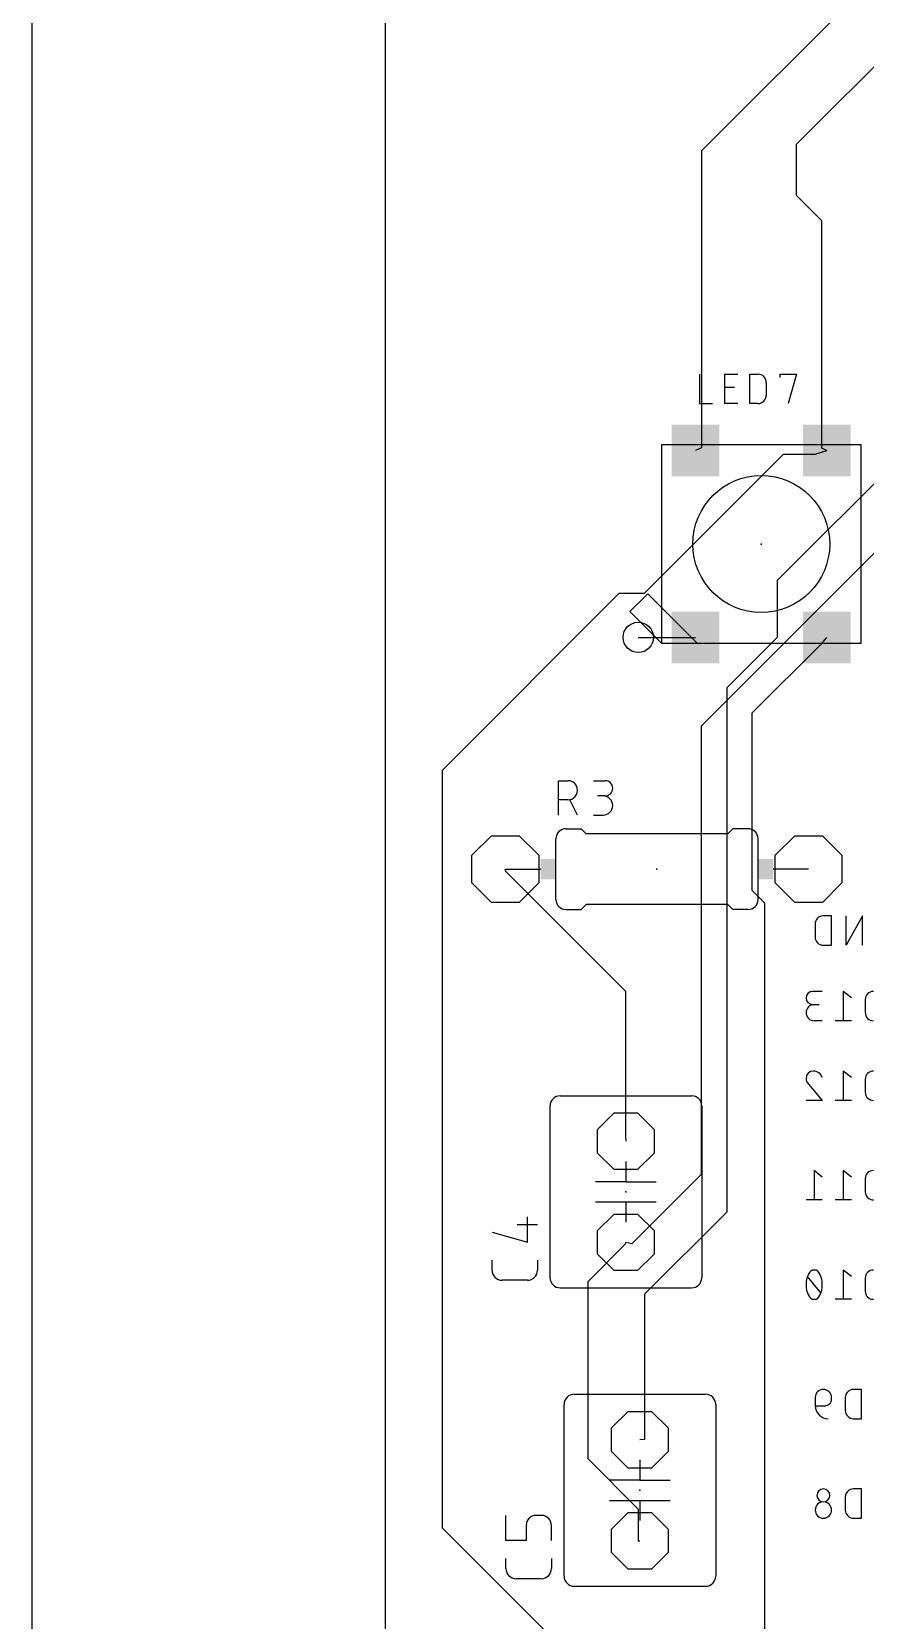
# Model space of a CAD drawing. Extents: x -9 to 98, y -9 to 98.
# Drawn here: x -8.89 to 12.05, y 31.97 to 71.89 of the extents above; entities that cross this region are included whole.
import ezdxf

# ---------------------------------------------------------------- set-up
doc = ezdxf.new("R2010")
doc.units = 0
for name, color, linetype in [('1', 12, 'CONTINUOUS'), ('16', 132, 'CONTINUOUS'), ('17', 110, 'CONTINUOUS'), ('18', 110, 'CONTINUOUS'), ('20', 31, 'CONTINUOUS'), ('21', 253, 'CONTINUOUS'), ('22', 253, 'CONTINUOUS'), ('23', 53, 'CONTINUOUS'), ('25', 253, 'CONTINUOUS'), ('51', 253, 'CONTINUOUS')]:
    doc.layers.add(name, color=color, linetype=linetype)

# ---------------------------------------------------------------- blocks, each defined once
blk = doc.blocks.new('OCTAGONP')
blk.add_lwpolyline([(-0.5, -0.2071), (-0.5, 0.2071), (-0.2071, 0.5), (0.2071, 0.5), (0.5, 0.2071), (0.5, -0.2071), (0.2071, -0.5), (-0.2071, -0.5)], close=True)
blk = doc.blocks.new('RECT')
blk.add_solid([(-0.5, -0.5), (0.5, -0.5), (-0.5, 0.5), (0.5, 0.5)])
blk = doc.blocks.new('ROUNDV')
blk.add_circle((0, 0), 0.5)

msp = doc.modelspace()

# ---------------------------------------------------------------- linework, layer by layer
at = {"layer": '1'}
for p, q in [((19.8438, 80.8038), (7.9375, 68.8975)), ((17.145, 75.8825), (10.3187, 69.0563)), ((7.9375, 68.8975), (7.9375, 61.4363)), ((10.3187, 69.0563), (10.3187, 67.7863)), ((10.3187, 67.7863), (10.9538, 67.1513)), ((10.9538, 67.1513), (10.9538, 61.4363)), ((9.8425, 58.1025), (14.1285, 62.3885)), ((6.5088, 57.785), (10.0013, 61.2775)), ((7.9375, 61.4363), (7.79, 61.37)), ((10.0013, 61.2775), (10.795, 61.2775)), ((10.795, 61.2775), (11.09, 61.37)), ((10.9538, 61.4363), (11.09, 61.37)), ((9.8425, 58.1025), (9.8425, 56.6738)), ((1.4287, 53.34), (5.8738, 57.785)), ((5.8738, 57.785), (6.5088, 57.785)), ((6.35, 56.6738), (7.7788, 56.6738)), ((7.7788, 56.6738), (7.79, 56.67)), ((9.8425, 56.6738), (8.5725, 55.4038)), ((10.9538, 56.515), (9.2075, 54.7688)), ((10.9538, 56.515), (11.09, 56.67)), ((8.5725, 55.4038), (8.5725, 42.2275)), ((9.2075, 54.7688), (9.2075, 50.3238)), ((1.4287, 34.29), (1.4287, 53.34)), ((3.0163, 50.8), (3.01, 50.85)), ((3.0163, 50.8), (6.0325, 47.7838)), ((9.2075, 50.3238), (9.525, 50.0063)), ((9.525, 50.0063), (9.525, 27.94)), ((6.0325, 47.7838), (6.0325, 44.1325)), ((6.0325, 44.1325), (6.04, 44.01)), ((8.5725, 42.2275), (6.5088, 40.1638)), ((6.0325, 41.4338), (5.08, 40.4813)), ((6.0325, 41.4338), (6.04, 41.47)), ((5.08, 40.4813), (5.08, 36.0363)), ((6.5088, 40.1638), (6.5088, 36.5125)), ((6.5088, 36.5125), (6.39, 36.51)), ((5.08, 36.0363), (6.35, 34.7662)), ((6.35, 34.7662), (6.35, 33.9725)), ((9.525, 26.1938), (1.4287, 34.29)), ((6.35, 33.9725), (6.39, 33.97))]:
    msp.add_line(p, q, dxfattribs=at)
at = {"layer": '16'}
for p, q in [((-8.89, 97.79), (-8.89, -8.89)), ((7.9375, 54.4513), (13.1763, 59.69)), ((7.9375, 43.18), (7.9375, 54.4513)), ((6.1913, 41.4338), (7.9375, 43.18)), ((6.1913, 41.4338), (6.04, 41.47))]:
    msp.add_line(p, q, dxfattribs=at)
at = {"layer": '20'}
msp.add_line((0, 0), (0, 88), dxfattribs=at)
at = {"layer": '21'}
for p, q in [((6.94, 57.42), (6.94, 61.52)), ((6.94, 61.52), (11.94, 61.52)), ((11.94, 61.52), (11.94, 56.52)), ((6.59, 57.77), (6.14, 57.32)), ((6.94, 57.42), (6.59, 57.77)), ((6.14, 57.32), (6.94, 56.52)), ((6.94, 56.52), (6.94, 57.42)), ((7.84, 56.52), (6.94, 57.42)), ((7.84, 56.52), (6.94, 56.52)), ((11.94, 56.52), (7.84, 56.52)), ((4.28, 50.088), (4.28, 51.612)), ((4.534, 51.866), (4.915, 51.866)), ((5.042, 51.739), (4.915, 51.866)), ((8.598, 51.739), (5.042, 51.739)), ((8.598, 51.739), (8.725, 51.866)), ((9.106, 51.866), (8.725, 51.866)), ((9.36, 50.088), (9.36, 51.612)), ((5.042, 49.961), (4.915, 49.834)), ((8.598, 49.961), (5.042, 49.961)), ((8.598, 49.961), (8.725, 49.834)), ((4.534, 49.834), (4.915, 49.834)), ((9.106, 49.834), (8.725, 49.834)), ((4.389, 45.153), (7.691, 45.153)), ((4.135, 40.581), (4.135, 44.899)), ((7.945, 44.899), (7.945, 40.581)), ((6.04, 43.121), (6.04, 42.994)), ((6.04, 42.994), (5.278, 42.994)), ((6.04, 42.994), (6.802, 42.994)), ((5.278, 42.486), (6.04, 42.486)), ((6.04, 42.486), (6.802, 42.486)), ((6.04, 42.486), (6.04, 42.359)), ((4.389, 40.327), (7.691, 40.327)), ((4.739, 37.653), (8.041, 37.653)), ((4.485, 33.081), (4.485, 37.399)), ((8.295, 37.399), (8.295, 33.081)), ((6.39, 35.621), (6.39, 35.494)), ((6.39, 35.494), (5.628, 35.494)), ((6.39, 35.494), (7.152, 35.494)), ((5.628, 34.986), (6.39, 34.986)), ((6.39, 34.986), (7.152, 34.986)), ((6.39, 34.986), (6.39, 34.859)), ((4.739, 32.827), (8.041, 32.827))]:
    msp.add_line(p, q, dxfattribs=at)
msp.add_circle((9.44, 59.02), 1.7205, dxfattribs=at)
for centre, start, end in [((4.534, 51.612), 90, 180), ((9.106, 51.612), 0, 90), ((4.534, 50.088), 180, 270), ((9.106, 50.088), 270, 0), ((4.389, 44.899), 90, 180), ((7.691, 44.899), 0, 90), ((4.389, 40.581), 180, 270), ((7.691, 40.581), 270, 0), ((4.739, 37.399), 90, 180), ((8.041, 37.399), 0, 90), ((4.739, 33.081), 180, 270), ((8.041, 33.081), 270, 0)]:
    msp.add_arc(centre, 0.254, start, end, dxfattribs=at)
at = {"layer": '22'}
for p, q in [((11.2013, 49.6747), (10.9967, 49.6747)), ((11.2013, 48.9381), (11.2013, 49.6747)), ((11.9816, 49.6747), (11.5724, 48.9381)), ((11.5724, 48.9381), (11.5724, 49.6747)), ((11.9816, 48.9381), (11.9816, 49.6747)), ((10.7921, 49.4701), (10.7921, 49.1427)), ((10.9967, 48.9381), (11.2013, 48.9381)), ((10.9745, 47.7747), (10.7289, 47.7747)), ((11.706, 47.611), (11.5014, 47.7747)), ((11.5014, 47.7747), (11.5014, 47.0381)), ((12.0527, 47.5701), (12.0527, 47.2427)), ((10.7289, 47.4473), (10.8926, 47.4473)), ((10.9745, 47.0381), (10.7699, 47.0381)), ((11.706, 47.0381), (11.2968, 47.0381)), ((11.706, 45.611), (11.5014, 45.7747)), ((11.5014, 45.7747), (11.5014, 45.0381)), ((12.0527, 45.5701), (12.0527, 45.2427)), ((10.6266, 45.4473), (10.9745, 45.0381)), ((10.9745, 45.0381), (10.5653, 45.0381)), ((11.706, 45.0381), (11.2968, 45.0381)), ((10.9745, 43.111), (10.7699, 43.2747)), ((10.7699, 43.2747), (10.7699, 42.5381)), ((11.706, 43.111), (11.5014, 43.2747)), ((11.5014, 43.2747), (11.5014, 42.5381)), ((12.0527, 43.0701), (12.0527, 42.7427)), ((10.9745, 42.5381), (10.5653, 42.5381)), ((11.706, 42.5381), (11.2968, 42.5381)), ((11.706, 40.611), (11.5014, 40.7747)), ((11.5014, 40.7747), (11.5014, 40.0381)), ((10.9336, 40.2018), (10.6062, 40.611)), ((12.0527, 40.5701), (12.0527, 40.2427)), ((11.706, 40.0381), (11.2968, 40.0381)), ((10.7968, 37.5701), (10.7968, 37.3655)), ((11.206, 37.5292), (11.206, 37.5701)), ((11.5527, 37.5701), (11.5527, 37.2427)), ((11.9619, 37.7747), (11.7573, 37.7747)), ((11.9619, 37.0381), (11.9619, 37.7747)), ((10.7968, 37.3655), (11.0423, 37.3655)), ((11.7573, 37.0381), (11.9619, 37.0381)), ((11.9619, 35.2747), (11.7573, 35.2747)), ((11.9619, 34.5381), (11.9619, 35.2747)), ((11.5527, 35.0701), (11.5527, 34.7427)), ((11.7573, 34.5381), (11.9619, 34.5381))]:
    msp.add_line(p, q, dxfattribs=at)
for centre, radius, start, end in [((10.9967, 49.4701), 0.2046, 90, 180), ((10.9967, 49.1427), 0.2046, 180, 270), ((10.7289, 47.611), 0.1637, 90, 270), ((12.2573, 47.5701), 0.2046, 90, 180), ((10.7699, 47.2427), 0.2046, 90, 270), ((12.2573, 47.2427), 0.2046, 180, 270), ((10.7494, 45.5906), 0.1842, 90, 180), ((10.763, 45.5906), 0.1978, 180.0001, 226.3976), ((10.7494, 45.5381), 0.2366, 17.9447, 89.9999), ((12.2573, 45.5701), 0.2046, 90, 180), ((12.2573, 45.2427), 0.2046, 180, 270), ((12.2573, 43.0701), 0.2046, 90, 180), ((12.2573, 42.7427), 0.2046, 180, 270), ((10.7699, 40.6233), 0.1514, 90, 161.0744), ((10.7699, 40.6233), 0.1514, 18.9233, 89.9999), ((12.2573, 40.5701), 0.2046, 90, 180), ((11.1723, 40.4064), 0.607, 154.0103, 180), ((11.1723, 40.4064), 0.607, 180.0001, 205.9893), ((10.3674, 40.4064), 0.607, 360, 25.9885), ((10.3674, 40.4064), 0.607, 334.012, 359.9998), ((10.7699, 40.1895), 0.1514, 198.9264, 269.9997), ((10.7699, 40.1895), 0.1514, 269.9998, 341.0753), ((12.2573, 40.2427), 0.2046, 180, 270), ((11.0014, 37.5701), 0.2046, 0, 180), ((11.0423, 37.5292), 0.1637, 270, 0.0011), ((11.7573, 37.5701), 0.2046, 90, 180), ((11.1242, 37.3655), 0.3274, 180, 270.0005), ((11.7573, 37.2427), 0.2046, 180, 270), ((11.0014, 35.111), 0.1637, 0, 180), ((11.7573, 35.0701), 0.2046, 90, 180), ((11.0014, 34.7427), 0.2046, 0, 180), ((11.0014, 34.7427), 0.2046, 180, 0), ((11.0014, 35.111), 0.1637, 180, 0), ((11.7573, 34.7427), 0.2046, 180, 270)]:
    msp.add_arc(centre, radius, start, end, dxfattribs=at)
at = {"layer": '23'}
for p in [(9.44, 59.02), (6.82, 50.85), (6.04, 42.74), (6.39, 35.24)]:
    msp.add_point(p, dxfattribs=at)
at = {"layer": '25'}
for p, q in [((7.8906, 63.2872), (7.8906, 62.5506)), ((8.5246, 62.5506), (8.5246, 63.2872)), ((8.5246, 63.2872), (8.852, 63.2872)), ((9.157, 62.5506), (9.157, 63.2872)), ((9.157, 63.2872), (9.3616, 63.2872)), ((9.5662, 63.0826), (9.5662, 62.7552)), ((9.9129, 63.2054), (9.9129, 63.2872)), ((9.9129, 63.2872), (10.3221, 63.2872)), ((10.3221, 63.2872), (10.1175, 62.5506)), ((8.5246, 62.9598), (8.7701, 62.9598)), ((7.8906, 62.5506), (8.218, 62.5506)), ((8.852, 62.5506), (8.5246, 62.5506)), ((9.3616, 62.5506), (9.157, 62.5506)), ((4.3435, 52.2089), (4.3435, 53.0725)), ((4.3435, 53.0725), (4.5834, 53.0725)), ((5.2276, 53.0725), (5.5154, 53.0725)), ((4.5834, 52.5927), (4.3435, 52.5927)), ((4.8233, 52.2089), (4.6314, 52.5927)), ((5.5154, 52.6887), (5.3235, 52.6887)), ((5.2276, 52.2089), (5.4675, 52.2089)), ((3.3095, 41.9182), (3.8175, 41.9182)), ((3.5635, 41.4737), (3.5635, 42.1087)), ((2.6745, 41.7277), (3.5635, 41.4737)), ((2.6745, 40.7715), (2.6745, 41.0255)), ((3.8175, 41.0255), (3.8175, 40.7715)), ((3.5635, 40.5175), (2.9285, 40.5175)), ((3.0245, 33.9737), (3.0245, 34.6087)), ((3.5325, 34.3547), (3.5325, 33.9737)), ((3.9135, 34.6087), (3.7865, 34.6087)), ((4.1675, 33.9737), (4.1675, 34.3547)), ((3.5325, 33.9737), (3.0245, 33.9737)), ((3.0245, 33.2715), (3.0245, 33.5255)), ((4.1675, 33.5255), (4.1675, 33.2715)), ((3.9135, 33.0175), (3.2785, 33.0175))]:
    msp.add_line(p, q, dxfattribs=at)
for centre, radius, start, end in [((9.3616, 63.0826), 0.2046, 0, 90), ((9.3616, 62.7552), 0.2046, 269.9991, 360), ((4.5834, 52.8326), 0.2399, 270, 90), ((5.5154, 52.8806), 0.1919, 270, 90), ((5.4675, 52.4488), 0.2399, 270, 90), ((2.9285, 40.7715), 0.254, 180, 270), ((3.5635, 40.7715), 0.254, 270, 0), ((3.7865, 34.3547), 0.254, 90, 180), ((3.9135, 34.3547), 0.254, 0, 90), ((3.2785, 33.2715), 0.254, 180, 270), ((3.9135, 33.2715), 0.254, 270, 0)]:
    msp.add_arc(centre, radius, start, end, dxfattribs=at)
at = {"layer": '51'}
for p, q in [((3.01, 50.85), (3.899, 50.85)), ((10.63, 50.85), (9.741, 50.85)), ((6.04, 43.502), (6.04, 43.121)), ((6.04, 42.359), (6.04, 41.978)), ((6.39, 36.002), (6.39, 35.621)), ((6.39, 34.859), (6.39, 34.478))]:
    msp.add_line(p, q, dxfattribs=at)

# ---------------------------------------------------------------- block references
at = {"layer": '1', "xscale": 1.3, "yscale": 1.2, "rotation": 270}
for p in [(7.79, 61.37), (11.09, 61.37), (7.79, 56.67), (11.09, 56.67)]:
    msp.add_blockref('RECT', p, dxfattribs=at)
at = {"layer": '17', "xscale": 1.6764, "yscale": 1.6764}
for p in [(3.01, 50.85), (3.01, 50.85), (10.63, 50.85), (10.63, 50.85)]:
    msp.add_blockref('OCTAGONP', p, dxfattribs=at)
at = {"layer": '17', "xscale": 1.4224, "yscale": 1.4224, "rotation": 90}
for p in [(6.04, 44.01), (6.04, 44.01), (6.04, 41.47), (6.04, 41.47), (6.39, 36.51), (6.39, 36.51), (6.39, 33.97), (6.39, 33.97)]:
    msp.add_blockref('OCTAGONP', p, dxfattribs=at)
at = {"layer": '18', "xscale": 0.762, "yscale": 0.762}
msp.add_blockref('ROUNDV', (6.35, 56.6738), dxfattribs=at)
msp.add_blockref('ROUNDV', (6.35, 56.6738), dxfattribs=at)
at = {"layer": '21', "xscale": 0.381, "yscale": 0.508}
for p in [(4.0895, 50.85), (9.5505, 50.85)]:
    msp.add_blockref('RECT', p, dxfattribs=at)

doc.saveas('drawing.dxf')
